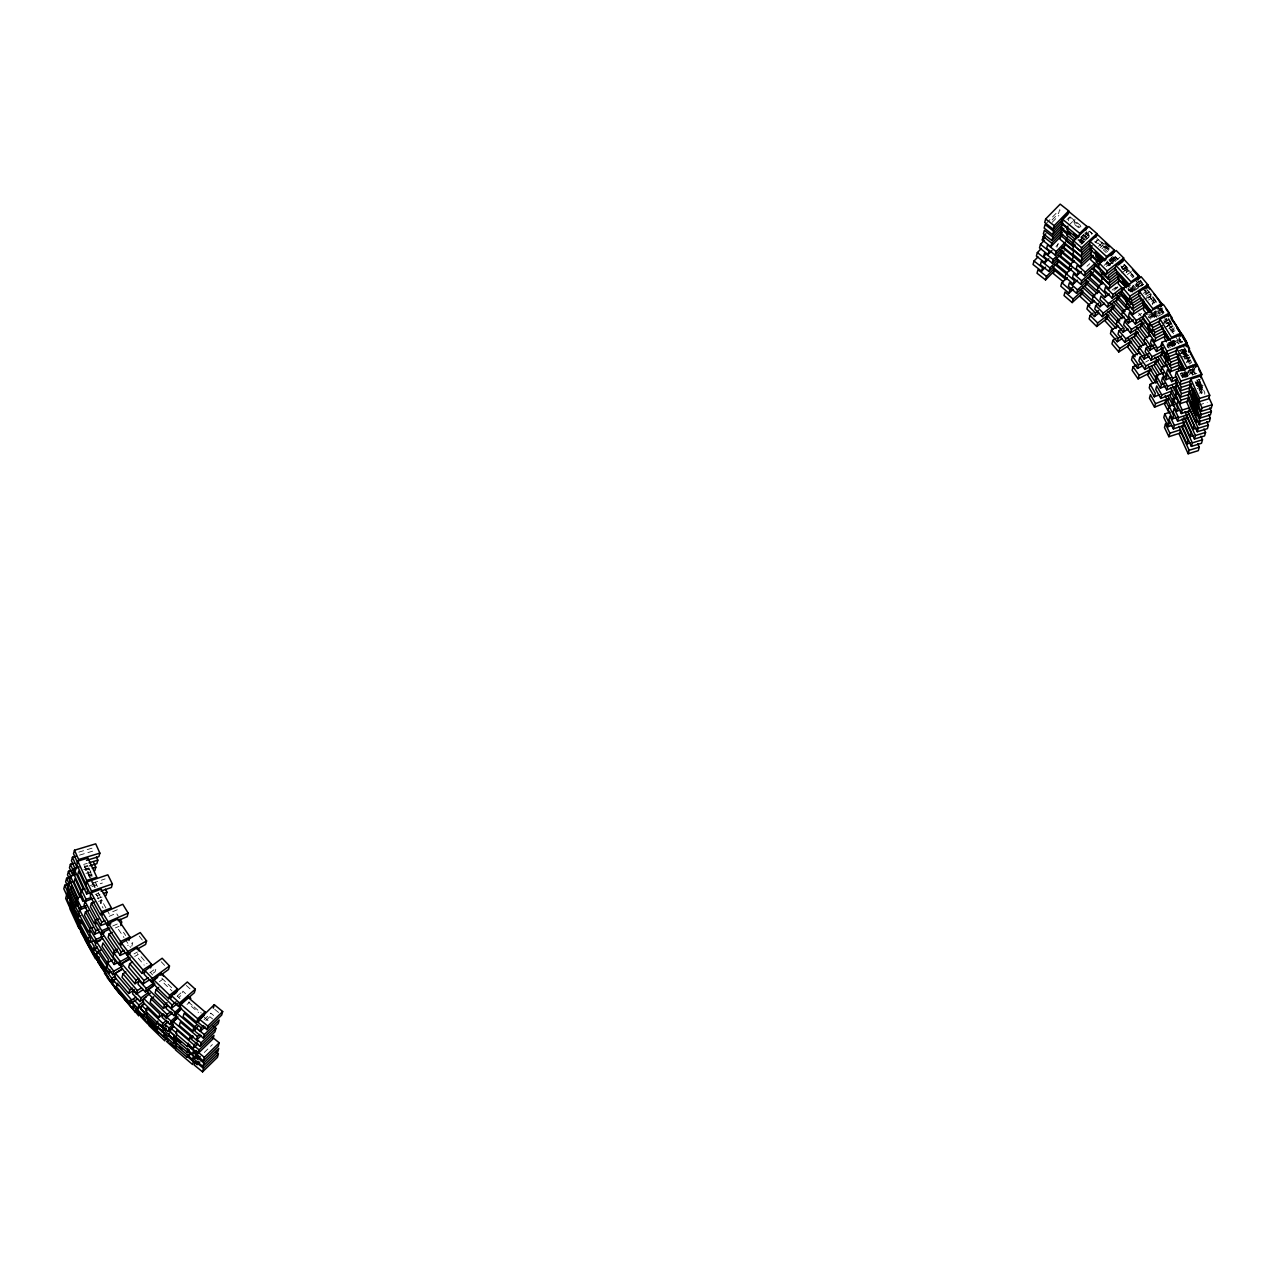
<?xml version="1.0" encoding="UTF-8"?>
<svg xmlns="http://www.w3.org/2000/svg" width="1276" height="1276" viewBox="0 0 1276 1276"><rect width="100%" height="100%" fill="white"/><g stroke="black" fill="none" stroke-linecap="round" stroke-linejoin="round"><path stroke-width="0.75" stroke-dasharray="5 3.75" d="M83.769 869.562L88.841 867.983L87.885 871.492L90.309 876.756M90.58 878.095L91.553 874.586L88.012 875.655M98.252 892.546L102.048 900.202L101.075 903.695L96.529 894.524M131.795 946.17L132.768 942.677L127.664 945.548M185.546 993.605L182.883 991.197L181.91 994.69L179.039 997.194M205.787 1020.656L209.838 1016.701L210.811 1013.192L213.602 1015.473M1056.927 247.289L1057.9 243.78M1068.363 220.812L1069.336 217.303L1080.963 226.841M1074.998 219.249L1074.025 222.742L1079.847 227.511M1086.769 231.61L1085.796 235.119L1079.831 240.925M1083.468 234.736L1086.37 237.113L1085.398 240.622L1080.916 236.937M1089.194 231.227L1091.921 233.588L1089.226 231.403L1088.253 234.896L1079.863 242.584M1096.403 241.961L1097.376 238.468M1100.103 247.608L1102.655 245.439L1103.628 241.93L1097.232 247.369M1108.573 250.383L1104.458 246.587L1103.485 250.08L1106.228 252.616M1107.616 261.07L1106.643 264.563L1114.315 258.055L1115.288 254.546M1122.242 269.491L1125.017 267.529L1125.99 264.036M1123.837 264.483L1126.357 267.003L1125.384 270.512L1119.084 264.212M1126.166 272.346L1127.139 268.837L1134.667 276.988M1145.529 291.391L1146.502 287.897M1150.33 297.515L1151.303 294.022L1146.406 297.149M1152.324 304.565L1153.297 301.072L1155.737 304.214M1148.512 317.724L1154.461 314.295L1155.434 310.802L1159.087 315.523M1165.722 321.919L1166.695 318.41M1182.708 341.489L1173.186 345.78L1174.159 342.271L1180.507 339.416M1169.023 348.204L1166.934 344.871L1176.456 340.58L1175.483 344.089L1167.54 347.662M1182.342 353.915L1185.516 352.479L1186.489 348.97L1178.545 352.559M1186.983 362.4L1187.956 358.891L1179.598 345.573M1189.248 356.674L1188.275 360.167L1190.061 363.628M1185.452 373.788L1187.143 376.771L1188.131 373.246L1196.425 370.295M1182.804 377.233L1192.039 373.549L1193.012 370.04L1181.927 374.458M1196.792 383.597L1200.19 382.561L1199.217 386.07L1202.423 393.088M1198.77 379.163L1202.439 386.851L1201.466 390.344L1197.063 381.125M1046.432 223.204L1058.314 211.066M1052.062 219.966L1058.649 213.22L1059.622 209.727L1062.461 211.96M1052.269 222.263L1058.857 215.516M1055.938 246.475L1058.57 243.78M204.048 1019.795L210.811 1013.192M204.272 1052.493L212.39 1044.565M1066.959 219.631L1069.336 217.303M1069.033 225.054L1073.802 220.397M1080.804 237.416L1085.573 232.774M1080.405 242.919L1086.37 237.113M1081.825 244.099L1084.201 241.786M1085.286 240.526L1092.431 233.556L1089.529 231.163M1079.432 240.366L1089.226 231.403M1080.884 244.258L1089.273 236.57M1086.977 266.269L1089.784 263.701M177.141 996.189L182.883 991.197M187.03 1004.419L189.901 1001.915M1094.999 242.599L1098.827 239.346L1097.854 242.855L1107.632 251.819M1101.906 248.756L1104.458 246.587M1108.892 259.969L1112.736 256.715M1120.073 257.13L1112.417 263.654L1108.302 259.857M1104.139 265.344L1116.229 255.934M1106.196 266.493L1116.771 258.262M1121.333 268.167L1124.347 265.823M1123.343 269.364L1126.357 267.003M1112.066 290.115L1116.612 286.59M1113.948 290.402L1118.478 286.861M149.866 972.79L156.087 968.261L155.114 971.754L152.004 974.019M159.341 981.77L162.451 979.49M1121.827 266.971L1124.603 265.009M1124.379 270.799L1127.139 268.837M1121.668 272.873L1128.59 267.992M1126.229 272.474L1129.005 270.512L1132.769 274.579M1127.314 274.531L1131.461 271.597L1130.488 275.09L1132.992 277.817M1114.953 288.727L1117.712 286.765M1133.87 291.024L1143.631 284.293M1128.351 290.497L1141.414 282.14M1130.648 291.917L1142.068 284.596M1143.36 293.352L1148.256 290.21M1145.657 294.756L1148.91 292.667L1144.349 287.291M1138.351 315.443L1141.621 313.354M1144.859 294.134L1149.325 291.566M1146.869 295.936L1149.851 294.214L1155.928 302.109M1145.003 299.126L1150.968 295.697M1148.113 298.153L1151.096 296.447M1148.512 300.051L1152.978 297.499L1156.63 302.221M1151.622 301.216L1154.605 299.493M1152.148 303.863L1155.115 302.141M1162.723 308.92L1155.274 313.194L1154.302 316.703L1163.233 311.567L1160.809 308.409M1164.047 322.062L1168.513 319.494L1165.068 321.281M1166.296 323.705L1169.279 321.999M1166.822 326.353L1169.789 324.646L1162.484 315.188M1145.688 362.049L1148.671 360.326M133.996 953.922L137.409 952.008M134.73 956.458L138.143 954.544L136.022 951.752M1151.941 313.354L1162.436 307.994M1150.33 317.182L1162.58 310.929M1158.114 316.209L1163.361 313.529M1163.68 322.397L1168.928 319.718L1167.955 323.211L1173.936 331.792M1165.849 323.897L1169.342 322.094M1167.03 326.289L1172.293 323.61M1169.566 327.996L1173.059 326.209M1166.95 346.099L1175.706 341.633M1163.792 320.388L1166.966 318.952M1162.659 323.96L1169.007 321.105M1168.034 324.598L1171.208 323.179L1174.351 328.171M1165.068 327.326L1172.995 323.753M1169.374 327.071L1172.548 325.635M1168.864 328.682L1172.038 327.262M1169.98 329.846L1173.154 328.426L1175.244 331.744M1170.602 330.962L1173.776 329.527M1171.815 332.095L1174.989 330.659M1178.928 350.709L1182.102 349.273M1181.129 352.782L1185.898 350.629M1183.554 354.76L1186.728 353.324M1184.16 357.535L1188.929 355.398M112.719 911.718L118.174 909.357M109.13 916.359L116.403 913.201L118.205 916.152M112.703 925.993L118.158 923.633M115.366 927.923L119.003 926.344M1170.14 342.127L1175.69 339.91M1167.795 346.179L1182.597 340.277M1179.534 350.852L1183.219 349.385M1182.134 351.474L1185.835 349.991M1181.098 353.34L1186.648 351.123L1185.675 354.632L1190.763 363.612M1183.012 354.234L1186.712 352.766M1183.729 357.057L1187.43 355.589M1186.457 359.098L1190.157 357.615M1186.186 362.32L1191.736 360.103M95.222 894.476L98.491 893.216M1178.338 354.234L1186.632 351.283M1184 355.382L1187.318 354.202L1191.768 362.831M1180.778 357.408L1189.072 354.457M1184.272 358.444L1187.589 357.264M1184.782 359.146L1189.758 357.376M1187.015 361.507L1190.333 360.326M1188.275 370.519L1191.593 369.338L1193.379 372.799M1181.066 375.367L1184.383 374.187M1182.326 375.798L1190.62 372.847M1192.135 374.969L1197.111 373.198M1196.808 380.503L1200.126 379.323L1196.569 380.471M1195.867 383.119L1199.185 381.939L1198.212 385.432L1196.425 381.987M1195.835 384.012L1200.812 382.242M1197.382 386.612L1202.359 384.842L1201.386 388.351L1196.936 379.706M92.941 883.056L105.126 878.909M91.952 886.565L102.399 883.008M96.513 895.736L99.991 894.556M97.279 898.639L102.495 896.868M98.571 901.382L102.048 900.202M1180.699 373.693L1196.457 368.573M1182.15 376.404L1196.17 371.858M1195.325 382.784L1200.572 381.077M1196.106 385.719L1201.354 384.012L1199.887 380.934M1197.191 388.558L1202.439 386.851M1198.308 386.979L1203.396 385.432M1199.025 389.962L1202.423 388.925L1204.815 394.204M1199.185 393.12L1202.582 392.083M1198.834 405.002L1207.303 402.403M78.809 852.129L94.727 847.344M79.511 855.127L93.658 850.869M83.69 864.41L87.231 863.358M84.391 866.5L87.916 865.431M84.487 867.393L88.028 866.324M85.189 869.466L88.714 868.398L92.207 876.149M85.205 870.376L88.746 869.323M86.002 873.358L91.314 871.763M88.57 875.783L92.111 874.73M90.421 885.48L95.732 883.869L94.759 887.378L91.266 879.643M214.719 1009.316L218.914 1012.745M209.838 1016.701L212.629 1018.982M1069.942 216.761L1081.57 226.299M1085.653 232.28L1090.007 235.869M1074.759 224.592L1079.113 228.165M1084.919 232.934L1089.289 236.523M1082.511 235.247L1086.865 238.819M1081.426 236.251L1085.78 239.824M1081.171 239.473L1084.074 241.85M1080.453 239.76L1083.356 242.137M1078.491 239.25L1082.861 242.823M1077.773 239.904L1082.128 243.477M188.401 1002.027L192.676 1005.679M194.112 1006.908L201.225 1013M191.448 1006.429L198.562 1012.522M204.272 1017.387L208.546 1021.055M1094.712 241.276L1097.44 243.636M186.376 985.503L191.687 990.32M1101.571 241.882L1104.314 244.418M1105.686 245.678L1109.801 249.474M1098.205 239.633L1103.692 244.705M1105.064 245.965L1110.551 251.037M1115.431 256.715L1118.175 259.251M1102.655 245.439L1108.142 250.511M1115.001 256.843L1117.728 259.379M1113.119 256.875L1115.862 259.411L1108.19 265.934L1105.447 263.398M1111.715 257.688L1115.83 261.484M1111.555 258.055L1115.671 261.867M1110.774 259.124L1113.517 261.644M1110.232 259.81L1112.975 262.346M1109.211 260.288L1111.954 262.824M1107.887 262.059L1110.63 264.579M1106.388 261.963L1110.503 265.759M1106.866 262.537L1109.61 265.057M1107.329 263.35L1110.072 265.886M161.813 978.166L172.499 988.533M163.95 983.19L171.973 990.958M177.316 996.125L179.996 998.725M1121.508 267.306L1125.304 271.086M161.191 961.737L164.859 965.613M1140.234 281.103L1143.998 285.17M1124.539 264.483L1129.547 269.906M1139.021 281.374L1142.786 285.457M1135.911 278.359L1142.179 285.154M1125.017 267.529L1133.774 277.051M1134.731 279.396L1140.999 286.191M1142.243 287.563L1147.252 292.986M1134.252 279.173L1140.521 285.968M1136.198 283.208L1139.947 287.291M1136.198 283.782L1138.702 286.494M1135.018 284.261L1138.766 288.344M1132.944 285.106L1136.693 289.189M1132.785 286.414L1135.289 289.126M1131.924 286.972L1134.428 289.684M1130.711 287.244L1133.216 289.971M1130.568 288.551L1133.072 291.263M1130.169 289.349L1132.673 292.06M1129.691 289.11L1132.195 291.837M1128.271 288.28L1132.035 292.363M1127.888 289.078L1130.392 291.805M141.046 956.713L147.011 963.699M138.255 958.164L144.22 965.15M150.201 972.153L152.578 974.944M1140.042 280.13L1142.323 282.825M1143.487 289.445L1151.781 299.477M1138.702 313.146L1140.983 315.842M1147.411 289.732L1155.928 300.769M1161.032 308.521L1164.685 313.258M1161.208 310.036L1163.648 313.178M1156.949 305.793L1163.042 313.689M1151.606 299.094L1156.471 305.395M1157.699 306.974L1162.564 313.29M1156.407 307.293L1161.272 313.609M1157.204 310.881L1159.629 314.024M1154.748 311.743L1158.401 316.48M1154.461 313.242L1156.901 316.4M1154.461 314.295L1156.901 317.453M1153.376 313.338L1155.817 316.496M1152.563 313.673L1154.987 316.815M1151.861 313.545L1154.525 316.815M1152.34 314.327L1154.78 317.485M1151.048 313.593L1153.488 316.735M1149.979 313.689L1153.632 318.426M1148.687 314.008L1152.595 319.415M1148.256 316.017L1150.697 319.159M139.275 936.058L142.449 940.252M1168.082 319.08L1172.07 324.79M1170.698 329.559L1173.681 333.849M1168.338 342.59L1170.331 345.445M123.469 932.262L125.67 935.547M118.429 929.327L123.947 937.525M125.048 939.152L130.551 947.35M1168.545 318.234L1172.724 324.901M1177.078 333.993L1182.31 342.319M1179.439 338.411L1181.528 341.745M1178.466 338.746L1181.608 343.738M1182.661 345.413L1186.84 352.064M1175.068 335.827L1179.247 342.494M1183.426 349.146L1185.516 352.479M1176.456 340.58L1178.545 343.914M1173.426 340.644L1175.515 343.978M1172.66 340.724L1175.786 345.716M1171.926 340.867L1175.068 345.86M1172.341 342.255L1174.43 345.589M1172.006 342.861L1174.095 346.195M1171.416 342.494L1173.505 345.812M1171.097 342.446L1173.186 345.78M1170.634 342.558L1172.724 345.892M1170.698 343.276L1172.788 346.609M1169.917 342.702L1172.006 346.035M1169.279 342.431L1171.368 345.764M1168.944 343.037L1171.033 346.37M1167.636 343.451L1170.762 348.444M1185.069 348.635L1186.776 351.634M1187.94 361.06L1189.631 364.059M1190.348 370.55L1192.039 373.549M1181.943 372.799L1184.479 377.281M105.924 908.002L101.235 899.452L100.262 902.945L103.085 908.081M106.865 909.708L110.613 916.551M1192.661 364.569L1196.218 371.476M1192.566 365.845L1196.362 373.597M1190.939 365.351L1195.405 373.996M1192.948 369.849L1194.719 373.294M1188.419 366.435L1192.869 375.08M1195.07 381.476L1200.413 391.844M1187.908 371.22L1189.679 374.681M1186.489 371.906L1188.275 375.367M1186.249 372.401L1188.036 375.862M1186.042 373.007L1187.828 376.452M1185.388 373.294L1187.159 376.739M1184.399 372.831L1186.17 376.292M1184.622 373.693L1186.409 377.138M1183.665 374.075L1185.452 377.536M1182.996 373.389L1184.766 376.835M1181.64 372.879L1184.319 378.063M1180.236 373.437L1182.916 378.621M1197.574 384.156L1201.976 393.375M88.841 867.983L92.095 875.001M95.333 882.019L97.758 887.283M91.122 878.51L95.174 887.283M84.104 865.607L89.767 877.888M90.58 879.627L93.02 884.89M1200.19 382.561L1204.991 393.104M1199.265 389.26L1201.673 394.523M87.837 871.875L89.926 876.532M1132.705 286.207L1131.732 289.716L1140.042 283.83L1141.015 280.337L1132.705 286.207"/><path stroke-width="1.5" d="M70.148 877.202L66.623 878.271L65.65 881.764L69.127 889.516M72.014 870.216L68.473 871.285L67.5 874.794L70.993 882.529M73.96 863.214L70.419 864.283L69.446 867.792L72.939 875.527M72.445 857.249L71.472 860.758L75.651 870.041L76.624 866.548L72.445 857.249L75.986 856.196M68.314 884.172L64.773 885.241L63.8 888.75L68.027 898.017M74.487 850.231L73.514 853.724L77.692 863.023L78.665 859.514L74.487 850.231L95.7 843.835L99.879 853.134L98.906 856.627L86.529 860.359M68.473 883.263L67.5 886.756L76.416 906.056L77.389 902.547L68.473 883.263L71.855 882.21M75.491 874.682L70.419 876.261L69.446 879.754L78.362 899.054M66.639 894.923L65.666 898.416L69.845 907.715L70.818 904.205M67.516 891.445L68.473 887.952M70.34 880.966L69.367 884.475L66.623 878.271M73.96 868.749L72.987 872.258L81.903 891.557L82.876 888.048L73.96 868.749L79.032 867.17M77.804 861.156L76.831 864.665L85.731 883.965L86.704 880.456L77.804 861.156L87.932 858.014L96.848 877.298L86.704 880.456M70.962 905.545L69.989 909.054L78.905 928.338M78.155 903.934L74.678 905.115L73.705 908.624L78.251 917.795M76.608 898.113L75.635 901.606L80.197 910.793L81.17 907.284L76.608 898.113L81.839 896.342M75.683 911.112L74.726 914.621L78.506 922.261M81.52 890.106L80.547 893.599L85.093 902.77L86.066 899.277L81.52 890.106L84.998 888.925M77.246 916.934L76.273 920.427L80.819 929.598M100.979 891.047L111.411 887.49L112.384 883.997L107.838 874.826L86.959 881.907L85.986 885.416L90.532 894.588M80.835 915.626L77.565 916.886L76.592 920.379L86.896 939.2M79.511 909.884L78.538 913.377L88.841 932.198L89.798 928.689L79.511 909.884L86.066 907.364M86.64 893.934L87.613 890.441L78.697 871.141L77.74 874.634L86.64 893.934L91.712 892.355M79.24 922.5L78.267 926.009L88.57 944.814M85.061 901.494L84.088 904.987L94.392 923.808L95.365 920.299L85.061 901.494L93.26 898.352M94.839 870.695L95.812 867.186L93.722 862.544M96.45 857.057L97.837 860.168L96.864 863.661L89.798 865.798M88.746 910.49L85.476 911.75L84.503 915.243L94.807 934.064L99.719 932.182M86.959 881.907L91.505 891.079L90.293 896.358L100.597 915.163L101.57 911.67L91.266 892.849L101.107 889.085L111.411 907.906L101.57 911.67M94.679 901.957L91.409 903.217L90.437 906.71L100.74 925.531L107.296 923.027M88.762 937.525L87.789 941.018L93.18 949.87L96.817 948.291M89.719 942.262L90.692 938.769L80.388 919.948L79.415 923.457L89.719 942.262L94.631 940.38M94.807 934.064L95.78 930.555L85.476 911.75M105.972 895.688L106.945 892.179L105.429 889.133M118.11 920.57L127.201 916.631L128.174 913.122L122.783 904.269L102.782 912.962L101.809 916.455L107.2 925.307L110.837 923.728M93.18 949.87L94.153 946.377L90.548 940.476M95.11 942.868L96.083 939.375L90.708 930.523L89.735 934.016L95.11 942.868L100.565 940.508M97.486 947.031L94.376 948.562L92.973 953.539L80.579 931.368M96.322 941.56L95.349 945.053L107.471 963.077L108.444 959.584L96.322 941.56L102.543 938.514M100.74 925.531L101.713 922.022L91.409 903.217M100.82 934.239L101.793 930.73L96.402 921.878L95.429 925.387L100.82 934.239L104.457 932.66M96.226 953.714L95.253 957.207L105.174 971.961M109.848 928.896L102.048 932.692L101.091 936.201L113.213 954.225L114.186 950.716L117.296 949.2M96.434 955.341L95.461 958.85L85.157 940.029M100.836 950.046L97.71 951.561L96.737 955.07L108.859 973.094L111.985 971.562M107.2 925.307L108.173 921.814L102.782 912.962M99.065 956.952L98.093 960.461L105.812 971.929M108.476 923.505L107.503 927.014L119.625 945.022L120.598 941.528L129.945 936.967L117.823 918.943L108.476 923.505L120.598 941.528M112.208 932.373L109.082 933.904L108.109 937.397L120.231 955.421L126.468 952.375M112.511 959.967L107.391 962.838L106.418 966.347L112.767 974.72L121.284 969.935M106.498 966.586L105.525 970.079L93.403 952.055M120.821 925.563L121.794 922.054L119.992 919.103M117.44 951.29L114.027 953.204L113.054 956.697L119.402 965.087L129.626 959.329M108.859 973.094L109.832 969.585M114.106 964.481L115.079 960.972L102.957 942.948L101.984 946.457L114.106 964.481L118.78 962.184M111.794 978.213L105.461 969.84L104.488 973.349L110.821 981.722L111.794 978.213L115.207 976.299M112.767 974.72L113.739 971.211L122.257 966.426M137.106 949.216L145.624 944.431L146.596 940.938L140.248 932.565L121.507 943.092L120.534 946.585L126.882 954.958L130.28 953.044M120.231 955.421L121.204 951.928L124.33 950.397M116.323 978.373L113.468 980.223L112.495 983.732L126.818 1000.512M122.56 968.596L115.398 973.221L114.441 976.73L128.764 993.494L134.49 989.793M119.402 965.087L120.375 961.578L128.892 956.793M130.232 957.893L121.635 963.444L120.662 966.953L135.001 983.732L139.291 980.941M128.972 940.46L129.945 936.967M126.882 954.958L127.855 951.465L146.596 940.938M125.846 971.929L122.974 973.779L122.002 977.288L136.341 994.068L143.502 989.442M150.6 967.894L151.573 964.385L137.234 947.621L128.653 953.172L127.68 956.665L142.003 973.444L144.874 971.594M132.529 961.865L129.658 963.715L128.685 967.224L143.024 984.003L150.185 979.378M128.764 993.494L129.737 990.001L132.592 988.15M135.001 983.732L135.958 980.223L138.829 978.373M131.635 999.985L117.296 983.206L116.339 986.699L130.662 1003.478L131.635 999.985L135.926 997.194M142.003 973.444L142.976 969.951L151.573 964.385M118.126 991.293L132.449 1008.072L133.422 1004.563L129.833 1000.368M136.341 994.068L137.314 990.559L141.604 987.783M160.744 975.151L168.528 969.489L169.501 965.98L162.164 958.244L145.065 970.701L144.092 974.21L151.429 981.946L157.65 977.416M114.84 987.959L135.24 1012.012L136.213 1008.518M143.024 984.003L143.981 980.494L148.287 977.719M131.859 1002.075L137.968 1008.518L138.94 1005.025L143.598 1001.628M140.886 998.023L133.549 990.272L132.576 993.781L139.913 1001.516L140.886 998.023L148.654 992.345M124.251 998.837L138.574 1015.616L139.547 1012.107M146.325 988.469L138.988 980.718L138.015 984.227L145.352 991.962L146.325 988.469L154.093 982.791M144.395 1003.414L141.78 1005.52L140.807 1009.029L156.852 1024.564L157.825 1021.071M150.265 993.238L143.709 998.518L142.752 1002.027L158.782 1017.562L162.722 1014.404M154.954 984.035L148.399 989.315L147.426 992.808L163.472 1008.359L167.411 1005.185M151.429 981.946L152.402 978.453L169.501 965.98M136.197 1008.247L143.534 1015.983L144.507 1012.49L138.398 1006.03M173.887 994.53L176.519 992.409L177.492 988.916L161.446 973.381L153.583 979.697L152.61 983.206L168.655 998.741L171.271 996.636M147.234 1012.969L146.262 1016.462L162.307 1031.997L166.231 1028.839M153.726 996.843L151.11 998.948L150.137 1002.457L166.183 1017.993L172.738 1012.713M158.702 987.401L156.087 989.522L155.114 993.015L171.159 1008.55L177.715 1003.287M158.782 1017.562L159.755 1014.053L143.709 998.518M158.623 1025.856L157.65 1029.365L141.604 1013.83M163.472 1008.359L164.444 1004.85L167.06 1002.745M168.655 998.741L169.628 995.248L177.492 988.916M162.834 1023.416L146.788 1007.88L145.815 1011.374L161.861 1026.925L162.834 1023.416L166.757 1020.258M171.558 995.758L170.585 999.252L178.576 1006.477L194.351 992.728L195.324 989.219L187.333 981.994L171.558 995.758L179.549 1002.968L178.576 1006.477M162.307 1031.997L163.264 1028.504L165.896 1026.382M166.183 1017.993L167.156 1014.5L171.096 1011.326M147.346 1021.023L163.392 1036.575L164.349 1033.066L159.006 1027.882M171.159 1008.55L172.116 1005.057L176.056 1001.883M166.438 1028.249L165.465 1031.758L173.456 1038.967L176.327 1036.479M165.784 1037.356L164.811 1040.865L148.766 1025.33M160.122 1024.309L168.097 1031.534L169.07 1028.025L173.376 1024.277M171.016 1021.023L163.025 1013.798L162.068 1017.307L170.043 1024.532L171.016 1021.023L176.758 1016.015M169.261 1033.177L168.288 1036.686L160.297 1029.461M175.083 1012.171L167.108 1004.946L166.135 1008.455L174.11 1015.664L175.083 1012.171L180.825 1007.163M173.616 1026.223L171.159 1028.488L170.202 1031.997L187.301 1046.623L189.741 1044.358M178.002 1016.94L173.105 1021.486L172.132 1024.995L189.231 1039.621L192.899 1036.208M181.607 1008.407L176.71 1012.937L175.737 1016.446L192.835 1031.072L197.732 1026.526M180.618 1004.116L179.645 1007.625L196.743 1022.251L204.08 1015.441L205.053 1011.932L187.955 997.306L180.618 1004.116L197.716 1018.742L196.743 1022.251M173.456 1038.967L174.429 1035.474L169.102 1030.657M176.455 1035.952L175.482 1039.446L192.58 1054.072L196.249 1050.674M176.343 1041.248L175.37 1044.757L192.469 1059.383L196.137 1055.97M175.498 1045.156L174.541 1048.649L166.55 1041.439M176.439 1046.352L175.466 1049.861L192.564 1064.487L193.537 1060.994L187.843 1056.113M187.301 1046.623L188.258 1043.114M189.231 1039.621L190.204 1036.112L173.105 1021.486M169.915 1037.452L187.014 1052.078L187.987 1048.585M192.835 1031.072L193.808 1027.563L196.249 1025.298M192.676 1036.016L191.703 1039.525L200.093 1046.384L214.958 1031.837L215.931 1028.344L213.14 1026.048M169.931 1042.636L187.03 1057.262L188.003 1053.769M189.725 1054.231L188.752 1057.724L197.126 1064.583L199.838 1061.935M199.439 1019.205L198.466 1022.714L206.84 1029.572L221.705 1015.026L222.678 1011.533L214.304 1004.675L199.439 1019.205L207.813 1026.063L206.84 1029.572M194.048 1044.916L176.949 1030.29L175.976 1033.783L193.075 1048.425L194.048 1044.916L197.716 1041.503M192.58 1054.072L193.553 1050.579L187.843 1045.698M197.429 1036.575L180.331 1021.948L179.358 1025.441L196.456 1040.068L197.429 1036.575L199.869 1034.294M192.469 1059.383L193.442 1055.874L187.732 1051.009M201.209 1027.866L184.111 1013.24L183.138 1016.733L200.236 1031.359L201.209 1027.866L203.65 1025.585M195.483 1056.081L194.51 1059.574L202.884 1066.433L217.765 1051.902L218.738 1048.393L203.857 1062.94L202.884 1066.433M195.148 1061.504L194.175 1064.997L202.565 1071.856L217.43 1057.325L218.403 1053.817L215.612 1051.536M198.147 1053.386L199.12 1049.877L213.985 1035.346L213.012 1038.839L198.147 1053.386L189.773 1046.527M200.093 1046.384L201.066 1042.875L215.931 1028.344M189.135 1052.237L197.525 1059.096L198.498 1055.603L194.303 1052.174M203.347 1038.09L204.319 1034.581L219.185 1020.05L218.212 1023.543L203.347 1038.09L194.973 1031.231L195.93 1027.738L204.319 1034.581M197.126 1064.583L198.099 1061.09M213.331 1008.168L214.304 1004.675M204.351 1057.341L195.978 1050.499L195.005 1053.992L203.378 1060.85L204.351 1057.341L219.217 1042.811L212.231 1037.101M202.565 1071.856L203.538 1068.363L218.403 1053.817M219.217 1042.811L218.244 1046.304L203.378 1060.85M1037.978 256.954L1034.023 260.99L1033.05 264.499L1041.567 271.198L1045.523 267.163M1045.666 218.978L1044.693 222.471L1053.226 229.186L1067.725 214.352L1068.698 210.859L1060.181 204.144L1045.666 218.978L1054.199 225.677L1053.226 229.186M1041.312 248.517L1037.356 252.568L1036.383 256.061L1044.9 262.776L1048.856 258.741M1044.422 240.319L1040.466 244.354L1039.493 247.863L1048.027 254.578L1051.982 250.527M1062.685 234.577L1050.818 246.699L1042.285 239.984L1043.258 236.491L1045.889 233.795M1043.656 256.396L1044.629 252.903L1053.163 259.618L1052.19 263.111L1043.656 256.396L1046.288 253.701M1041.567 271.198L1042.54 267.705L1034.023 260.99M1044.9 262.776L1045.873 259.283L1037.356 252.568M1053.641 231.259L1045.124 224.544L1044.151 228.053L1052.668 234.768L1053.641 231.259L1062.876 221.833M1048.027 254.578L1049 251.069L1040.466 244.354M1052.875 237.065L1044.358 230.35L1043.385 233.859L1051.902 240.558L1052.875 237.065L1062.111 227.622M1050.818 246.699L1051.791 243.206L1062.334 232.423M1062.302 219.041L1061.329 222.534L1078.762 236.842L1079.735 233.349L1086.897 226.378L1069.463 212.071L1062.302 219.041L1079.735 233.349M1046.527 276.429L1037.994 269.714L1037.021 273.224L1045.554 279.923L1046.527 276.429L1054.439 268.343M1049.909 267.944L1041.391 261.229L1040.418 264.738L1048.936 271.453L1049.909 267.944L1057.82 259.857M1056.129 251.563L1047.596 244.848L1046.623 248.357L1055.156 255.056L1056.129 251.563L1065.348 242.121M1067.852 226.203L1066.88 229.712L1077.04 238.054M1067.007 237.256L1066.034 240.765L1073.291 246.715M1067.358 277.546L1061.76 282.682L1060.787 286.175L1068.953 293.241L1073.148 289.397M1095.988 237.113L1096.961 233.62L1088.811 226.554L1073.419 240.654L1072.446 244.163L1080.612 251.213L1090.406 242.249M1071.665 268.391L1066.066 273.511L1065.093 277.02L1073.26 284.085L1077.454 280.226M1074.201 260.83L1070.006 264.674L1069.033 268.183L1077.183 275.249L1081.394 271.405M1085.924 229.887L1086.897 226.378M1068.953 293.241L1069.926 289.732L1072.717 287.18M1080.612 251.213L1081.585 247.719L1096.961 233.62M1073.26 284.085L1074.217 280.576L1066.066 273.511M1082 252.568L1073.834 245.502L1072.861 248.995L1081.027 256.061L1082 252.568L1090.39 244.864M1077.183 275.249L1078.156 271.74L1070.006 264.674M1082.048 257.736L1073.882 250.67L1072.909 254.179L1081.075 261.245L1082.048 257.736L1091.841 248.756M1081.538 263.43L1073.371 256.364L1072.398 259.873L1080.565 266.923L1081.538 263.43L1091.331 254.45M1073.148 299.094L1064.997 292.029L1064.024 295.522L1072.175 302.587L1073.148 299.094L1082.941 290.115M1090.135 241.387L1089.162 244.88L1105.622 260.081L1106.595 256.588L1114.267 250.064L1097.807 234.864L1090.135 241.387L1106.595 256.588M1077.55 289.843L1069.384 282.778L1068.411 286.271L1076.577 293.336L1077.55 289.843L1087.343 280.864M1081.697 280.816L1073.531 273.75L1072.558 277.259L1080.724 284.325L1081.697 280.816L1091.49 271.836M1091.171 245.869L1090.198 249.362L1102.528 260.767M1085.366 272.219L1077.215 265.153L1076.242 268.662L1084.393 275.728L1085.366 272.219L1095.159 263.255M1091.73 250.734L1090.757 254.227L1100.359 263.095M1088.795 281.294L1086.243 283.463L1085.27 286.972L1094.872 295.841M1093.516 271.932L1090.964 274.117L1089.991 277.61L1099.593 286.478M1096.786 253.095L1095.813 256.604L1101.3 261.66M1093.931 300.753L1087.886 305.458L1086.913 308.967L1094.489 316.512L1099.019 312.987M1118.239 265.089L1122.784 261.548L1123.741 258.055L1116.165 250.495L1099.529 263.43L1098.556 266.939L1106.132 274.5L1115.208 267.434M1099.386 291.008L1093.341 295.713L1092.368 299.222L1099.944 306.782L1104.49 303.241M1093.133 313.083L1090.103 315.443L1089.13 318.936L1096.706 326.496L1107.297 318.266M1102.799 282.873L1098.269 286.398L1097.296 289.891L1104.872 297.452L1109.402 293.927M1098.732 303.241L1095.701 305.586L1094.744 309.095L1102.32 316.655L1114.411 307.245M1094.489 316.512L1095.462 313.019L1098.476 310.658M1106.132 274.5L1107.105 270.99L1123.741 258.055M1114.267 250.064L1113.294 253.573L1110.726 255.742M1099.944 306.782L1100.917 303.273L1093.341 295.713M1100.135 271.198L1107.712 278.758L1108.685 275.265L1116.245 269.38M1096.706 326.496L1097.679 323.003L1108.27 314.757M1104.872 297.452L1105.845 293.959L1098.269 286.398M1109.721 279.954L1102.145 272.394L1101.172 275.887L1108.748 283.447L1109.721 279.954L1117.282 274.069M1109.929 285.282L1102.352 277.721L1101.379 281.23L1108.956 288.791L1109.929 285.282L1119.004 278.232M1138.32 279.428L1139.293 275.919L1124.252 259.618L1115.942 265.488L1114.969 268.997L1130.01 285.298M1102.32 316.655L1103.277 313.146L1113.868 304.916M1108.509 303.592L1100.949 296.032L1099.976 299.525L1107.552 307.085L1108.509 303.592L1119.1 295.346M1108.972 315.635L1106.196 317.596L1105.223 321.089L1112.752 329.24M1113.055 294.565L1105.479 287.004L1104.506 290.513L1112.082 298.074L1113.055 294.565L1122.13 287.499M1114.73 305.937L1111.954 307.899L1110.981 311.392L1119.754 320.914M1120.089 296.51L1117.329 298.472L1116.356 301.981L1125.129 311.488M1121.971 289.556L1120.998 293.065L1126.006 298.504M1117.936 325.97L1111.396 330.149L1110.439 333.658L1117.282 341.729L1122.178 338.587M1146.885 288.201L1147.858 284.707L1141.015 276.621L1123.055 288.137L1122.082 291.63L1128.925 299.7L1140.361 292.379M1123.837 316.432L1117.313 320.611L1116.341 324.104L1123.183 332.191L1128.08 329.048M1116.165 338.284L1112.911 340.373L1111.938 343.882L1118.781 351.953L1128.574 345.684M1129.148 307.277L1122.609 311.456L1121.636 314.949L1128.478 323.035L1133.391 319.893M1122.242 328.634L1118.972 330.723L1117.999 334.232L1124.842 342.303L1136.278 334.982M1117.282 341.729L1118.255 338.22L1121.508 336.13M1128.925 299.7L1129.898 296.207L1147.858 284.707M1127.888 319.255L1124.619 321.345L1123.646 324.854L1130.488 332.924L1141.924 325.603M1123.183 332.191L1124.156 328.682L1117.313 320.611M1124.108 296.096L1130.951 304.166L1131.924 300.673L1140.09 295.442M1118.781 351.953L1119.754 348.444L1131.174 341.123M1128.478 323.035L1129.451 319.526L1122.609 311.456M1133.343 305.522L1126.501 297.452L1125.528 300.945L1132.37 309.031L1133.343 305.522L1143.137 299.254M1124.842 342.303L1125.815 338.81L1137.251 331.489M1133.806 310.977L1126.963 302.906L1125.99 306.399L1132.833 314.486L1133.806 310.977L1143.615 304.709M1160.809 307.085L1161.782 303.576L1148.384 286.223L1139.452 291.359L1138.479 294.868L1151.861 312.205M1130.488 332.924L1131.461 329.431L1142.897 322.11M1131.78 342.048L1128.797 343.754L1127.84 347.263L1135.146 356.722M1136.326 320.547L1129.483 312.476L1128.51 315.985L1135.353 324.056L1136.326 320.547L1144.492 315.316M1143.647 300.721L1142.674 304.23L1148.767 312.11M1138.272 332.43L1135.289 334.137L1134.332 337.646L1141.637 347.104M1144.365 306.192L1143.392 309.701L1147.044 314.438M1139.5 352.766L1132.498 356.339L1131.525 359.848L1137.506 368.413L1142.754 365.733M1144.317 323.083L1141.334 324.79L1140.361 328.283L1147.666 337.757M1168.417 316.56L1169.39 313.067L1163.409 304.486L1144.157 314.327L1143.184 317.82L1149.166 326.385L1159.661 321.026M1136.581 365.016L1133.088 366.802L1132.115 370.295L1138.096 378.876L1148.591 373.517M1146.071 343.404L1139.069 346.976L1138.096 350.485L1144.078 359.05L1149.325 356.371M1150.17 335.301L1144.923 337.981L1143.95 341.474L1149.931 350.055L1155.179 347.375M1148.799 323.976L1147.826 327.469L1153.807 336.051L1164.318 330.675M1143.328 355.557L1139.835 357.344L1138.862 360.837L1144.843 369.418L1155.338 364.059M1137.506 368.413L1138.479 364.904L1141.988 363.118M1149.166 326.385L1150.139 322.892L1169.39 313.067M1149.596 346.338L1146.087 348.141L1145.114 351.634L1151.096 360.199L1161.607 354.84M1138.096 378.876L1139.069 375.367L1151.319 369.115M1144.078 359.05L1145.051 355.541L1148.544 353.755M1145.864 322.461L1151.845 331.042L1152.818 327.533L1159.82 323.96M1149.931 350.055L1150.904 346.546L1154.397 344.759M1153.807 336.051L1154.78 332.542L1163.537 328.076M1144.843 369.418L1145.816 365.909L1158.066 359.657M1180.045 336.561L1181.018 333.052L1169.518 314.741L1159.996 319.032L1159.023 322.541L1170.523 340.851M1155.657 338.108L1149.676 329.543L1148.703 333.036L1154.684 341.617L1155.657 338.108L1164.398 333.642M1151.096 360.199L1152.068 356.706L1162.58 351.347M1151.797 370.072L1148.623 371.507L1147.65 375.016L1152.882 383.326M1157.412 347.965L1151.446 339.384L1150.473 342.893L1156.455 351.458L1157.412 347.965L1162.675 345.286M1158.528 360.917L1155.354 362.352L1154.381 365.845L1159.613 374.171M1157.603 381.38L1150.202 384.331L1149.245 387.824L1154.317 396.804L1159.868 394.603M1186.313 346.689L1187.286 343.18L1182.214 334.2L1161.862 342.303L1160.889 345.812L1165.977 354.792L1177.062 350.374M1164.781 351.969L1161.607 353.404L1160.634 356.913L1166.902 366.898M1163.728 372.72L1156.327 375.654L1155.37 379.163L1160.442 388.143L1165.993 385.926M1167.365 365.032L1161.814 367.249L1160.841 370.742L1165.929 379.722L1171.48 377.521M1165.706 353.245L1164.733 356.738L1169.805 365.718L1179.056 362.033M1154.317 396.804L1155.29 393.311L1150.202 384.331M1165.977 354.792L1166.95 351.283L1161.862 342.303M1154.541 407.172L1155.498 403.663L1150.426 394.683L1149.453 398.192L1154.541 407.172L1165.626 402.753M1166.264 375.926L1162.564 377.393L1161.591 380.902L1166.679 389.882L1175.93 386.197M1160.442 388.143L1161.415 384.634L1156.327 375.654M1179.311 355.701L1168.21 360.119L1169.183 356.626L1166.647 352.128M1165.929 379.722L1166.902 376.229L1161.814 367.249M1169.805 365.718L1170.778 362.209L1167.396 356.227M1160.825 398.431L1161.798 394.938L1156.71 385.958L1155.737 389.451L1160.825 398.431L1170.076 394.747M1170.411 371.715L1171.384 368.206L1166.296 359.226L1165.339 362.735L1170.411 371.715L1179.662 368.03M1195.644 367.408L1196.617 363.915L1186.808 344.919L1176.855 348.46L1175.882 351.953L1184.798 369.227M1166.679 389.882L1167.652 386.373L1162.564 377.393M1168.88 399.516L1165.562 400.696L1164.605 404.205L1169.055 412.834M1178.338 354.234L1177.365 357.743L1183.602 369.833M1171.703 381.652L1172.676 378.143L1167.588 369.163L1166.615 372.672L1171.703 381.652L1177.254 379.435M1179.295 360.215L1178.322 363.708L1181.879 370.63M1170.012 412.212L1164.765 413.918L1163.792 417.427L1168.194 426.647L1171.703 425.498M1200.86 377.792L1201.832 374.299L1197.43 365.08L1176.408 371.89L1175.435 375.399L1181.321 387.33L1180.348 390.839L1189.104 387.984M1178.466 369.976L1179.423 366.483L1181.209 369.928M1174.383 404.428L1169.135 406.119L1168.162 409.628L1172.58 418.847L1177.828 417.14M1176.903 378.111L1175.93 381.62L1180.348 390.839M1176.201 384.283L1175.244 387.792L1177.014 391.238M1168.96 422.85L1165.451 423.983L1164.478 427.492L1168.896 436.711L1181.145 432.724M1176.631 397.315L1173.138 398.447L1172.165 401.956L1176.584 411.175L1180.077 410.043M1188.562 352.032L1189.535 348.523L1184.447 339.544M1168.194 426.647L1169.167 423.138L1164.765 413.918M1176.408 371.89L1180.826 381.109L1179.853 384.618L1190.364 381.205M1172.58 418.847L1173.553 415.338L1169.135 406.119M1168.896 436.711L1169.869 433.202L1165.451 423.983M1176.584 411.175L1177.541 407.666L1173.138 398.447M1180.459 397.171L1181.432 393.662L1177.014 384.443L1176.057 387.952L1180.459 397.171L1189.216 394.332M1179.997 403.695L1180.97 400.185L1176.552 390.966L1175.595 394.475L1179.997 403.695L1186.999 401.414M1173.362 428.88L1174.335 425.371L1169.917 416.151L1168.944 419.66L1173.362 428.88L1183.873 425.466M1177.573 421.144L1178.545 417.635L1174.143 408.416L1173.17 411.925L1177.573 421.144L1188.084 417.73M1181.305 413.552L1182.278 410.043L1177.876 400.824L1176.903 404.332L1181.305 413.552L1190.061 410.712M1190.763 379.036L1189.79 382.545L1198.595 401.86L1208.755 398.75L1209.728 395.257L1200.923 375.926L1190.763 379.036L1199.568 398.367L1198.595 401.86M1192.406 395.193L1191.433 398.686L1200.253 418.018L1210.414 414.907L1211.387 411.414L1209.792 407.889M1190.333 442.852L1186.951 443.889L1187.908 440.38L1181.512 426.328M1193.475 435.483L1190.093 436.52L1191.066 433.011L1183.857 417.204M1196.441 428.162L1193.06 429.199L1194.033 425.69L1187.621 411.638M1196.936 415.194L1197.909 411.685L1189.104 392.354L1188.131 395.863L1196.936 415.194L1200.333 414.158M1199.121 420.936L1195.74 421.973L1196.713 418.464M1188.163 453.762L1189.136 450.269L1180.316 430.937L1179.343 434.446L1188.163 453.762L1198.323 450.651L1199.296 447.158L1197.686 443.649M1191.353 446.377L1192.326 442.884L1183.522 423.552L1182.549 427.045L1191.353 446.377L1201.513 443.266L1202.486 439.773L1200.891 436.248M1201.067 411.366L1202.04 407.857L1193.219 388.526L1192.247 392.035L1201.067 411.366L1211.227 408.256L1212.2 404.747L1208.994 397.729M1194.432 439.024L1195.405 435.531L1186.584 416.199L1185.611 419.708L1194.432 439.024L1204.592 435.913L1205.565 432.42L1203.954 428.911M1200.253 418.018L1201.226 414.509L1193.219 396.948M1197.255 431.751L1198.228 428.257L1189.423 408.926L1188.45 412.435L1197.255 431.751L1207.415 428.64L1208.388 425.147L1206.793 421.638M1199.201 424.749L1200.174 421.255L1191.353 401.924L1190.38 405.417L1199.201 424.749L1209.361 421.638L1210.334 418.145L1208.739 414.62M1054.199 225.677L1068.698 210.859M1042.285 239.984L1044.932 237.288M1052.668 234.768L1063.227 223.986M1051.902 240.558L1063.785 228.436M1055.156 255.056L1065.699 244.274M1053.163 259.618L1062.382 250.176M1052.19 263.111L1064.056 250.973M1048.936 271.453L1058.171 262.011M1045.554 279.923L1054.789 270.496M207.813 1026.063L222.678 1011.533M197.525 1059.096L200.22 1056.464M197.716 1018.742L205.053 1011.932M200.236 1031.359L205.133 1026.829M196.456 1040.068L201.353 1035.538M187.014 1052.078L189.454 1049.813M193.075 1048.425L197.955 1043.88M187.03 1057.262L189.47 1054.997M1081.027 256.061L1092.208 245.805M1081.075 261.245L1092.272 250.989M1080.565 266.923L1093.149 255.391M1084.393 275.728L1096.993 264.18M1080.724 284.325L1091.905 274.069M1076.577 293.336L1086.37 284.373M1072.175 302.587L1083.372 292.332M179.549 1002.968L195.324 989.219M174.11 1015.664L179.852 1010.672M170.043 1024.532L177.22 1018.28M168.097 1031.534L173.839 1026.526M161.861 1026.925L168.416 1021.645M163.392 1036.575L166.008 1034.453M1107.712 278.758L1116.787 271.708M1108.748 283.447L1117.824 276.398M1108.956 288.791L1119.53 280.56M1112.082 298.074L1124.188 288.663M1107.552 307.085L1116.628 300.035M145.352 991.962L153.12 986.3M139.913 1001.516L146.134 996.987M137.968 1008.518L144.188 1003.989M143.534 1015.983L146.644 1013.718M1139.293 275.919L1130.983 281.789L1115.942 265.488M130.662 1003.478L137.824 998.853M132.449 1008.072L135.32 1006.222M135.24 1012.012L138.111 1010.161M138.574 1015.616L141.445 1013.766M1130.951 304.166L1140.744 297.898M1132.37 309.031L1143.806 301.71M1132.833 314.486L1145.912 306.112M1135.353 324.056L1143.519 318.825M1161.782 303.576L1152.834 308.712L1139.452 291.359M110.821 981.722L115.941 978.852M1151.845 331.042L1162.34 325.683M1154.684 341.617L1165.179 336.258M1156.455 351.458L1163.457 347.885M1181.018 333.052L1171.496 337.342L1159.996 319.032M108.173 921.814L128.174 913.122M101.793 930.73L109.066 927.572M96.083 939.375L103.356 936.217M1166.95 351.283L1187.286 343.18M1169.183 356.626L1176.584 353.675M1170.778 362.209L1178.179 359.274M1171.384 368.206L1178.785 365.255M1172.676 378.143L1176.376 376.675M1161.415 384.634L1165.116 383.167M1167.652 386.373L1176.903 382.688M1161.798 394.938L1172.899 390.52M1155.498 403.663L1168.449 398.511M95.365 920.299L98.635 919.055M101.713 922.022L104.983 920.778M89.798 928.689L93.084 927.429M95.78 930.555L99.049 929.311M1196.617 363.915L1186.664 367.456L1176.855 348.46M91.505 891.079L112.384 883.997M86.066 899.277L91.282 897.507M103.468 893.375L106.945 892.179M81.17 907.284L86.385 905.513M1180.826 381.109L1201.832 374.299M1181.321 387.33L1191.816 383.916M1181.432 393.662L1191.943 390.249M1180.97 400.185L1189.726 397.346M1182.278 410.043L1189.28 407.778M1178.545 417.635L1187.302 414.796M1174.335 425.371L1184.846 421.973M1169.869 433.202L1180.364 429.789M1199.568 398.367L1209.728 395.257M1202.04 407.857L1212.2 404.747M1201.226 414.509L1211.387 411.414M1200.174 421.255L1210.334 418.145M1198.228 428.257L1208.388 425.147M1195.405 435.531L1205.565 432.42M1192.326 442.884L1202.486 439.773M1189.136 450.269L1199.296 447.158M78.665 859.514L99.879 853.134M89.001 862.815L97.837 860.168M92.287 868.254L95.812 867.186M1043.258 236.491L1051.791 243.206M196.871 1039.446L201.066 1042.875M194.925 1046.448L199.12 1049.877M196.887 1057.214L203.857 1062.94M196.552 1062.637L203.538 1068.363M1067.996 229.042L1062.19 224.273L1061.217 227.766L1075.732 239.697M1073.802 233.811L1078.156 237.384M1070.516 233.939L1067.613 231.562L1066.64 235.055L1073.898 241.02M1067.597 234.545L1061.776 229.776L1060.803 233.269L1075.333 245.199M1074.025 246.428L1060.946 235.693L1059.973 239.202L1074.504 251.133M1073.77 251.42L1065.061 244.258L1064.088 247.767L1075.716 257.305M1062.254 247.353L1073.882 256.891M1059.83 249.665L1074.36 261.596M1073.403 262.106L1061.776 252.568L1060.803 256.061L1070.979 264.419M1058.777 255.854L1071.84 266.588M1056.353 258.167L1070.883 270.097M1069.751 270.767L1058.139 261.229L1057.166 264.722L1067.342 273.08M1055.013 264.642L1066.64 274.18M1052.588 266.939L1065.667 277.674M1065.923 279.603L1054.311 270.065L1053.338 273.574L1063.498 281.916M176.71 1012.937L193.808 1027.563M171.159 1028.488L176.87 1033.369M173.727 1036.399L180.857 1042.492M173.759 1041.567L176.598 1044.007M179.453 1046.448L182.308 1048.888M1073.419 240.654L1081.585 247.719M1061.76 282.682L1069.926 289.732M188.21 996.014L190.874 998.422M165.083 1024.421L169.07 1028.025M169.517 1035.618L174.828 1040.434L173.871 1043.928L165.88 1036.702M160.872 1034.278L168.863 1041.487M1105 243.206L1109.115 247.002M1094.983 251.962L1104.585 260.814M1098.397 259.506L1101.14 262.043M1097.073 261.261L1091.602 256.205L1090.629 259.698L1100.231 268.566M1096.068 261.739L1098.795 264.276M1100.582 270.321L1095.095 265.249L1094.122 268.742L1103.724 277.61M1091.969 268.534L1102.927 278.678M1089.624 270.767L1103.325 283.447M1090.964 274.117L1101.938 284.245M1087.503 277.674L1098.476 287.818M1085.158 279.907L1098.875 292.587M1086.243 283.463L1097.216 293.608M1082.606 287.196L1093.564 297.34M1080.262 289.445L1093.963 302.109M1092.192 303.225L1081.219 293.097L1080.246 296.606L1089.848 305.458M153.583 979.697L169.628 995.248M156.087 989.522L172.116 1005.057M148.399 989.315L164.444 1004.85M151.11 998.948L167.156 1014.5M141.78 1005.52L147.123 1010.704M157.921 1023.32L163.264 1028.504M142.896 1018.216L158.942 1033.767M1099.529 263.43L1107.105 270.99M1095.701 305.586L1103.277 313.146M1087.886 305.458L1095.462 313.019M1090.103 315.443L1097.679 323.003M160.967 973.413L163.424 975.996M145.065 970.701L152.402 978.453M134.044 999.858L138.94 1005.025M133.406 1006.525L139.531 1012.969M138.127 1012.426L145.448 1020.178M135.607 1010.512L141.716 1016.972M140.472 1016.302L147.809 1024.038M1132.482 269.73L1139.994 277.881M1120.695 276.382L1128.207 284.532M1123.837 280.146L1118.829 274.723L1117.856 278.216L1126.628 287.722M1116.691 273.399L1129.228 286.988M1122.178 280.959L1127.187 286.398M1124.124 285.585L1119.116 280.146L1118.143 283.639L1123.151 289.078M1118.701 292.794L1127.474 302.3M1115.224 293.576L1129.005 308.521M1117.329 298.472L1127.346 309.334M1113.661 301.997L1123.678 312.859M1110.184 302.779L1123.965 317.724M1111.954 307.899L1121.971 318.761M1108.047 311.583L1118.063 322.461M1105.829 313.736L1118.35 327.31M1106.196 317.596L1116.229 328.458M128.653 953.172L142.976 969.951M129.658 963.715L143.981 980.494M121.635 963.444L135.958 980.223M122.974 973.779L137.314 990.559M115.398 973.221L129.737 990.001M113.468 980.223L118.237 985.822M1146.47 285.122L1149.883 289.173M1123.055 288.137L1129.898 296.207M1129.643 297.978L1131.924 300.673M1124.619 321.345L1131.461 329.431M1118.972 330.723L1125.815 338.81M1111.396 330.149L1118.255 338.22M1112.911 340.373L1119.754 348.444M1153.951 293.99L1162.468 305.028M1159.342 301.758L1161.782 304.916M1144.03 302.619L1151.335 312.094M1140.903 299.35L1150.649 311.966M1146.183 307.277L1149.835 312.014M1142.195 317.884L1149.501 327.358M1140.01 319.813L1149.74 332.43M1141.334 324.79L1149.851 335.827M1136.549 327.023L1145.066 338.06M1135.576 330.516L1145.322 343.132M1135.289 334.137L1143.822 345.19M1131.445 338.108L1139.962 349.161M1128.048 338.459L1140.218 354.234M1128.797 343.754L1137.331 354.792M136.995 948.259L139.116 951.051M121.507 943.092L127.855 951.465M114.027 953.204L120.375 961.578M107.391 962.838L113.739 971.211M111.969 979.091L114.09 981.882M116.993 989.06L119.115 991.851M121.22 994.642L123.341 997.433M110.821 981.611L117.169 989.985M107.232 977.719L119.529 993.669M1166.089 309.143L1172.07 317.708M1171.049 318.426L1174.032 322.716M1144.157 314.327L1150.139 322.892M1150.824 324.678L1152.818 327.533M1152.786 329.686L1154.78 332.542M1144.923 337.981L1150.904 346.546M1146.087 348.141L1152.068 356.706M1139.069 346.976L1145.051 355.541M1139.835 357.344L1145.816 365.909M1132.498 356.339L1138.479 364.904M1133.088 366.802L1139.069 375.367M109.082 933.904L121.204 951.928M102.048 932.692L114.186 950.716M97.71 951.561L107.631 966.315M94.376 948.562L97.678 953.475M100.341 965.422L111.363 981.802M97.789 962.024L107.71 976.778M109.672 979.968L115.191 988.166M1174.59 323.035L1186.09 341.346M1172.181 319.67L1183.681 337.981M1176.95 328.107L1179.04 331.425M1182.182 336.433L1188.45 346.418M1164.095 330.835L1169.326 339.161M1161.686 327.469L1169.007 339.113M1166.455 335.891L1168.545 339.225M1168.593 339.942L1165.466 334.95L1164.494 338.459L1166.583 341.777M1163.632 332.717L1167.811 339.368M1160.793 348.38L1166.025 356.706M1161.607 353.404L1166.822 361.73M1158.018 356.977L1164.302 366.962M1154.955 357.136L1162.276 368.796M1155.354 362.352L1162.675 373.996M1151.478 366.053L1157.747 376.037M1148.416 366.212L1156.774 379.546M1148.623 371.507L1155.944 383.167M92.175 949.663L97.566 958.515M89.607 946.393L94.982 955.245M92.988 952.949L99.767 963.715M97.056 959.871L102.431 968.723M1188.594 349.624L1191.13 354.122M1163.138 351.139L1168.21 360.119M77.565 916.886L81.313 923.728M80.611 929.247L90.915 948.068M1190.731 353.867L1196.968 365.957M1198.754 369.418L1200.525 372.863M1179.806 360.917L1185.149 371.268M1181.066 366.77L1182.852 370.231M1175.324 379.45L1177.11 382.912M1172.357 385.703L1176.807 394.348M1170.491 387.489L1176.727 399.579M1174.638 399.34L1171.065 392.434L1170.092 395.927L1173.665 402.833M1167.875 395.656L1173.218 406.023M1165.132 395.704L1170.475 406.071M1165.562 400.696L1169.135 407.602M74.678 905.115L79.224 914.286M76.448 912.643L78.729 917.221M78.49 923.649L80.005 926.711M80.181 929.422L84.726 938.594M81.473 892.722L74.997 878.685L74.024 882.195L82.924 901.494M70.419 876.261L79.319 895.545M77.326 898.4L71.663 886.134L70.69 889.627L79.59 908.927M70.563 895.018L68.138 889.771L67.165 893.264L76.066 912.563M70.132 896.199L74.997 906.726M72.557 902.658L74.981 907.922M76.193 913.712L68.091 896.183L67.118 899.676L76.018 918.975M78.873 921.942L69.973 902.658L70.93 899.149L64.773 885.241M1195.899 416.71L1187.892 399.149L1186.919 402.642L1195.74 421.973M1185.053 411.622L1193.06 429.199M1182.086 418.943L1190.093 436.52M1178.928 426.312L1186.951 443.889M70.419 864.283L74.598 873.582M68.473 871.285L71.265 877.473M1190.03 385.671L1189.057 389.18L1197.861 408.495L1198.834 405.002L1190.03 385.671"/></g></svg>
